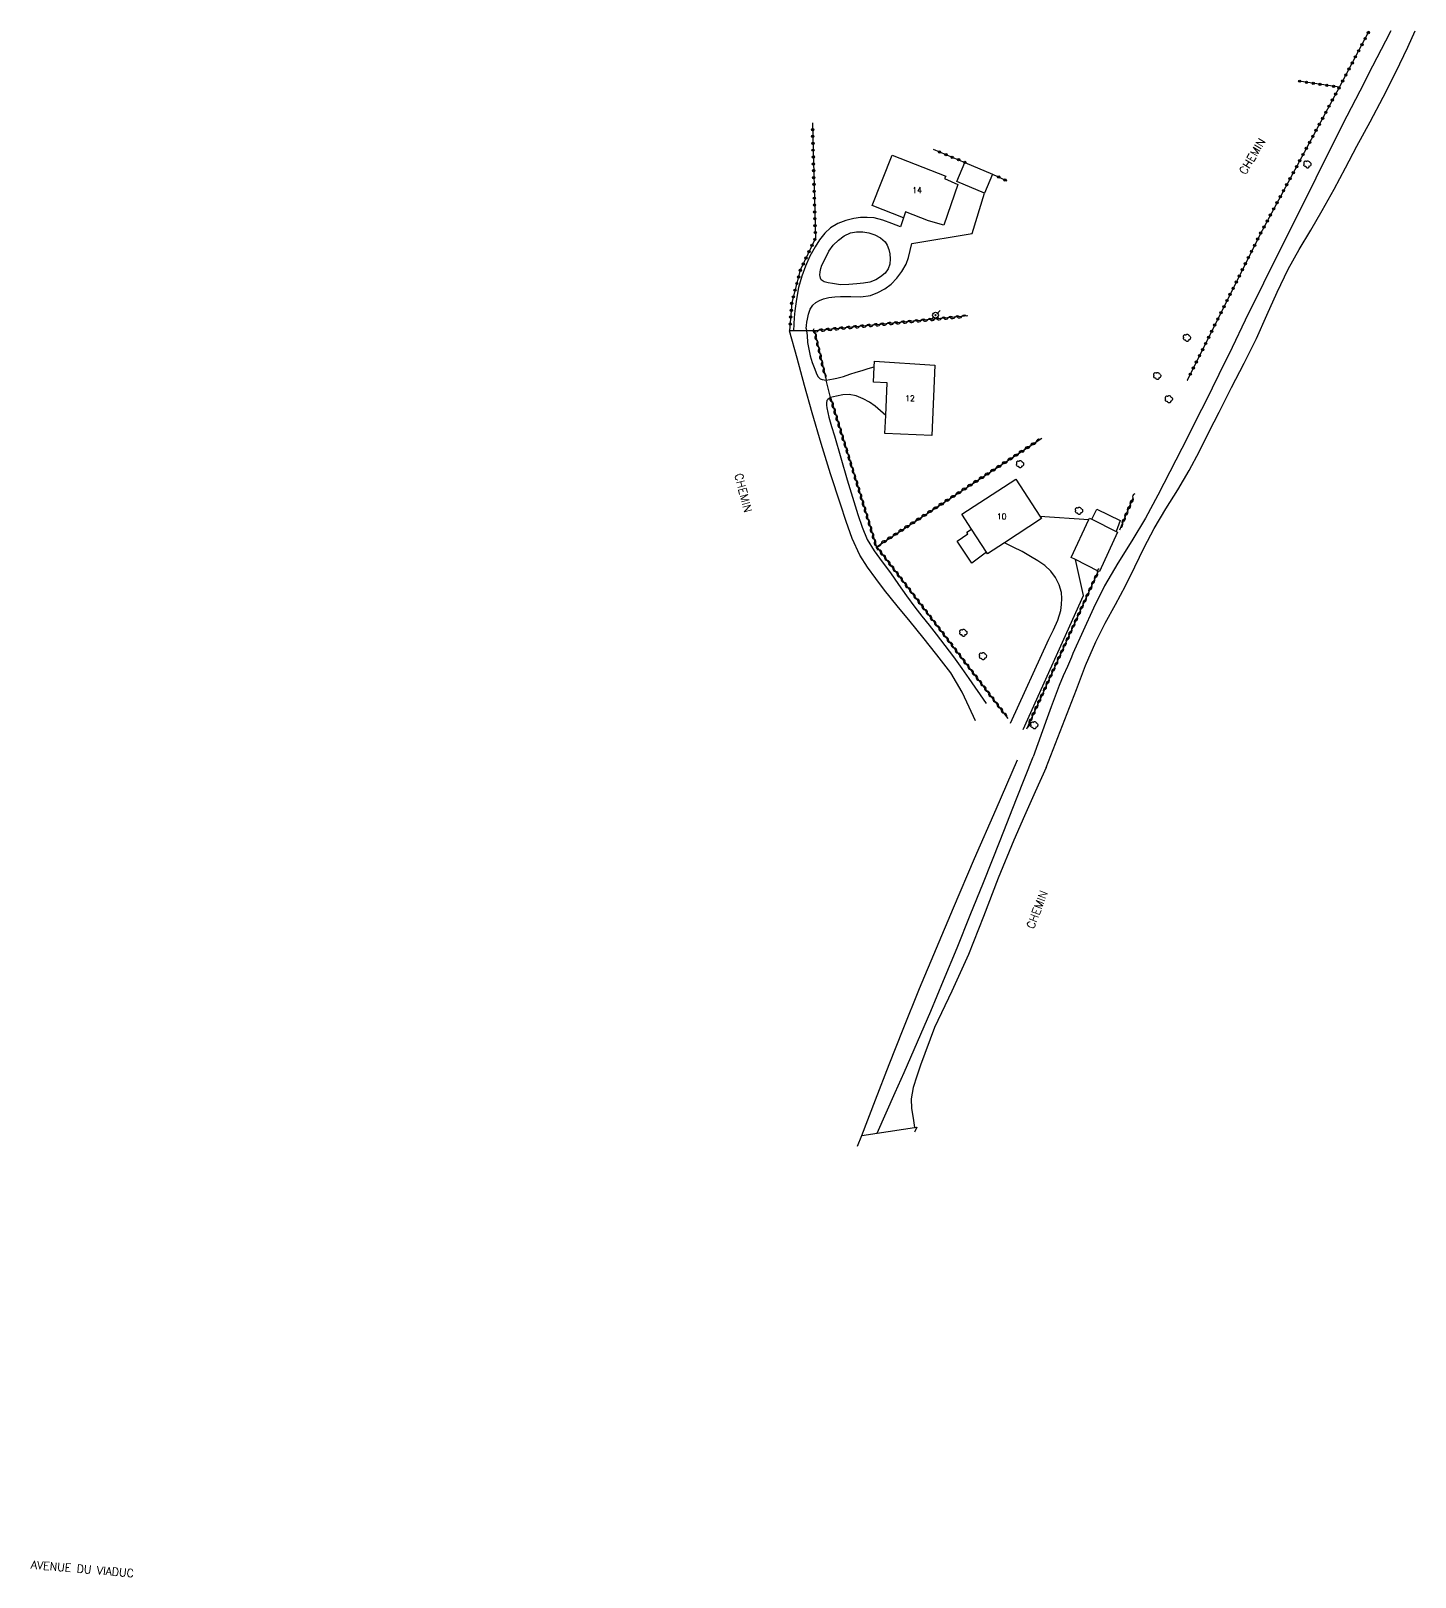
# Model space of a CAD drawing. Header units: millimetres. Extents: x 143000 to 143957, y 139149 to 140000.
# Drawn here: x 143007.1 to 143309.9, y 139661.9 to 140000 of the extents above; entities that cross this region are included whole.
import ezdxf
from ezdxf.enums import TextEntityAlignment as Align

# ---------------------------------------------------------------- set-up
doc = ezdxf.new("R2010")
doc.units = ezdxf.units.MM
doc.layers.get('0').update_dxf_attribs({"linetype": 'CONTINUOUS'})
for name, color, linetype in [('W0017', 7, 'CONTINUOUS'), ('W0071', 7, 'CONTINUOUS'), ('W0101', 7, 'CONTINUOUS'), ('W0104', 1, 'CONTINUOUS'), ('W0120', 7, 'CONTINUOUS'), ('W0211', 2, 'CONTINUOUS'), ('W0300', 7, 'CONTINUOUS'), ('W0310', 3, 'CONTINUOUS'), ('W0323', 7, 'CONTINUOUS'), ('W0330', 7, 'CONTINUOUS'), ('W0473', 7, 'CONTINUOUS'), ('W0989', 7, 'CONTINUOUS'), ('W0991', 7, 'CONTINUOUS')]:
    doc.layers.add(name, color=color, linetype=linetype)
doc.styles.get("Standard").update_dxf_attribs({"font": 'romans.shx', "width": 0.85})

# ---------------------------------------------------------------- blocks, each defined once
blk = doc.blocks.new('T473')
for p, q in [((-0.166667, 0.166667), (0.166667, -0.166667)), ((-0.166667, -0.166667), (0.166667, 0.166667)), ((0.500001, 0.500001), (1.000002, 1.000002)), ((-1.000002, -1.000002), (-0.500001, -0.500001))]:
    blk.add_line(p, q)
blk.add_ellipse((0, 0), major_axis=(0.471405, 0.471405), ratio=1, start_param=5.4977871438, end_param=11.780972451)
blk = doc.blocks.new('T300')
for p, q in [((-0.8, 0.51), (-0.86, 0.34)), ((-0.86, 0.34), (-0.86, 0.17)), ((-0.86, 0.17), (-0.74, 0.06)), ((-0.69, 0.63), (-0.8, 0.51)), ((-0.8, -0.06), (-0.74, 0.06)), ((-0.74, 0.06), (-0.69, 0.11)), ((-0.57, 0.69), (-0.69, 0.63)), ((-0.46, 0.69), (-0.57, 0.69)), ((-0.29, 0.63), (-0.46, 0.69)), ((-0.29, 0.63), (-0.17, 0.74)), ((-0.23, 0.57), (-0.29, 0.63)), ((-0.17, 0.74), (-0.06, 0.8)), ((-0.06, 0.8), (0.06, 0.8)), ((0.06, 0.8), (0.23, 0.74)), ((0.23, 0.74), (0.34, 0.63)), ((0.34, 0.63), (0.4, 0.51)), ((0.46, 0.46), (0.34, 0.46)), ((0.4, 0.51), (0.4, 0.46)), ((0.57, 0.4), (0.46, 0.46)), ((0.57, 0.4), (0.69, 0.29)), ((0.69, 0.29), (0.74, 0.17)), ((0.74, 0.06), (0.69, -0.17)), ((0.74, 0.17), (0.74, 0.06)), ((-0.8, -0.17), (-0.8, -0.06)), ((-0.8, -0.23), (-0.8, -0.17)), ((-0.74, -0.34), (-0.8, -0.23)), ((-0.69, -0.4), (-0.74, -0.34)), ((-0.51, -0.46), (-0.69, -0.4)), ((-0.4, -0.46), (-0.51, -0.46)), ((-0.4, -0.46), (-0.34, -0.46)), ((-0.34, -0.46), (-0.34, -0.4)), ((-0.34, -0.51), (-0.34, -0.46)), ((-0.29, -0.63), (-0.34, -0.51)), ((-0.17, -0.74), (-0.29, -0.63)), ((-0.06, -0.8), (-0.17, -0.74)), ((0.06, -0.8), (-0.06, -0.8)), ((0.17, -0.74), (0.06, -0.8)), ((0.23, -0.69), (0.17, -0.74)), ((0.29, -0.46), (0.23, -0.46)), ((0.29, -0.63), (0.23, -0.69)), ((0.46, -0.4), (0.29, -0.46)), ((0.34, -0.51), (0.29, -0.63)), ((0.34, -0.51), (0.34, -0.46)), ((0.57, -0.34), (0.46, -0.4)), ((0.63, -0.29), (0.57, -0.34)), ((0.69, -0.17), (0.63, -0.29))]:
    blk.add_line(p, q)
blk = doc.blocks.new('t323o')
at = {"color": 0, "linetype": 'Continuous'}
for radius in [0.25, 0.15]:
    blk.add_circle((0, 0), radius, dxfattribs=at)
blk = doc.blocks.new('t310o')
at = {"color": 0, "linetype": 'Continuous'}
for centre, start, end in [((-0.5, 0.38), 216.8699, 323.1304), ((0.5, -0.37), 36.8699, 143.1303)]:
    blk.add_arc(centre, 0.625, start, end, dxfattribs=at)

msp = doc.modelspace()

# ---------------------------------------------------------------- linework, layer by layer
at = {"layer": 'W0017'}
for points in [[(143176.73, 139934.91), (143176.8, 139935.6), (143176.86, 139936.29), (143176.97, 139936.96), (143177.23, 139938.07), (143177.6, 139939.16), (143178.18, 139940.06), (143178.84, 139940.62), (143179.64, 139941.07), (143180.46, 139941.42), (143181.68, 139941.73), (143182.95, 139941.85), (143184.23, 139941.93), (143186.44, 139941.95), (143188.66, 139941.87), (143190.77, 139942.16), (143192.37, 139942.78), (143193.9, 139943.63), (143195.28, 139944.66), (143196.55, 139945.94), (143197.65, 139947.42), (143198.53, 139949.01), (143199.06, 139950.47), (143199.42, 139952.01), (143199.79, 139953.54), (143213, 139955.7), (143215.67, 139964.5)], [(143197.97, 139959.12), (143197.32, 139957.18), (143195.4, 139957.92), (143193.49, 139958.65), (143191.53, 139959.11), (143190.07, 139959.21), (143188.6, 139959.17), (143187.15, 139958.99), (143185.35, 139958.55), (143183.59, 139957.89), (143182.02, 139956.96), (143180.74, 139955.76), (143179.64, 139954.32), (143178.65, 139952.81), (143177.49, 139950.76), (143176.52, 139948.59), (143175.73, 139946.36), (143175.04, 139943.89), (143174.55, 139941.35), (143174.21, 139938.79), (143174.08, 139937.34), (143174, 139935.88), (143173.93, 139934.42)], [(143181.05, 139923.65), (143181.84, 139923.79), (143182.64, 139923.92), (143183.43, 139924.08), (143184.85, 139924.46), (143186.26, 139924.92), (143187.66, 139925.37), (143188.97, 139925.77), (143190.28, 139926.17), (143191.59, 139926.58)], [(143194.09, 139915.92), (143192.94, 139916.93), (143191.79, 139917.93), (143190.55, 139918.8), (143189.13, 139919.58), (143187.62, 139920.21), (143186.08, 139920.54), (143184.73, 139920.46), (143183.36, 139920.17), (143181.98, 139919.87)], [(143227.78, 139893.93), (143238.49, 139893.17)], [(143221.38, 139848.66), (143229.79, 139867.02), (143230.77, 139869.07), (143231.74, 139871.13), (143232.39, 139873.25), (143232.57, 139874.56), (143232.64, 139875.89), (143232.52, 139877.19), (143232.03, 139878.86), (143231.22, 139880.46), (143230.2, 139881.89), (143228.89, 139883.1), (143227.36, 139884.11), (143225.79, 139885.07), (143223.92, 139886.14), (143221.99, 139887.12), (143220.06, 139888.1)], [(143224.12, 139847.23), (143237.34, 139876.52), (143235.6, 139884.41)]]:
    msp.add_lwpolyline(points, dxfattribs=at)
msp.add_lwpolyline([(143180.13, 139948.75), (143180.89, 139950.29), (143181.65, 139951.82), (143182.6, 139953.18), (143183.73, 139954.27), (143185.03, 139955.2), (143186.42, 139955.83), (143187.72, 139956.05), (143189.09, 139956.04), (143190.41, 139955.82), (143191.71, 139955.41), (143192.95, 139954.78), (143193.94, 139953.92), (143194.43, 139953.12), (143194.79, 139952.2), (143195.01, 139951.26), (143195.08, 139950.16), (143194.97, 139949.03), (143194.64, 139948.01), (143193.95, 139947.04), (143192.98, 139946.22), (143191.92, 139945.57), (143190.63, 139945.08), (143189.22, 139944.83), (143187.8, 139944.68), (143186.01, 139944.52), (143184.21, 139944.51), (143182.45, 139944.75), (143181.53, 139944.91), (143180.62, 139945.12), (143179.98, 139945.59), (143179.83, 139945.91), (143179.73, 139946.27), (143179.67, 139946.63), (143179.72, 139947.34), (143179.92, 139948.04)], close=True, dxfattribs=at)
at = {"layer": 'W0071'}
for points in [[(143229.2, 139838.95), (143230.73, 139842.89), (143232.26, 139846.84), (143233.79, 139850.78), (143235.79, 139856.02), (143237.8, 139861.25), (143240.01, 139866.39), (143242.1, 139870.51), (143244.32, 139874.56), (143246.52, 139878.64), (143248.6, 139882.84), (143250.65, 139887.07), (143252.81, 139891.23), (143255.32, 139895.48), (143257.95, 139899.67), (143260.48, 139903.92), (143262.72, 139908.12), (143264.86, 139912.38), (143266.99, 139916.63), (143269.75, 139922), (143272.5, 139927.37), (143275.17, 139932.77), (143277.48, 139937.82), (143279.72, 139942.89), (143282.13, 139947.89), (143284.54, 139952.21), (143287.08, 139956.47), (143289.58, 139960.76), (143292.14, 139965.41), (143294.66, 139970.09), (143297.16, 139974.78), (143300.03, 139980.15), (143302.89, 139985.53), (143305.66, 139990.95), (143308.26, 139996.46), (143309.87, 140000)], [(143304.59, 140000), (143303.42, 139997.75), (143300.58, 139992.29), (143297.75, 139986.82), (143294.94, 139981.33), (143291.54, 139974.57), (143288.16, 139967.79), (143284.79, 139961.01), (143280.76, 139952.92), (143276.74, 139944.84), (143272.73, 139936.74), (143269.83, 139930.8), (143266.94, 139924.85), (143264.01, 139918.92), (143262.3, 139915.52), (143260.58, 139912.12), (143258.85, 139908.73), (143256.25, 139903.62), (143253.62, 139898.52), (143250.89, 139893.48), (143247.92, 139888.53), (143244.86, 139883.64), (143241.97, 139878.66), (143239.53, 139873.79), (143237.25, 139868.83), (143235.01, 139863.85), (143234.74, 139863.04)], [(143213.74, 139849.12), (143212.36, 139852.16), (143210.84, 139855.45), (143208.3, 139859.63), (143205.3, 139863.57), (143202.23, 139867.44), (143199.45, 139870.89), (143196.61, 139874.29), (143193.86, 139877.75), (143191.95, 139880.24), (143190.08, 139882.77), (143188.41, 139885.41), (143186.76, 139889), (143185.44, 139892.77), (143184.18, 139896.56), (143181.99, 139903.16), (143179.97, 139909.81), (143178.02, 139916.49), (143176.34, 139922.46), (143174.71, 139928.44), (143173.08, 139934.42)], [(143176.73, 139934.91), (143176.88, 139933.4), (143177.02, 139931.89), (143177.25, 139930.41), (143177.59, 139928.93), (143178.02, 139927.47), (143178.58, 139926.07), (143178.89, 139925.26), (143179.24, 139924.46), (143179.77, 139923.91), (143180.17, 139923.78), (143180.61, 139923.72), (143181.05, 139923.65)], [(143181.98, 139919.87), (143181.7, 139919.65), (143181.42, 139919.43), (143181.21, 139919.18), (143181.11, 139918.7), (143181.17, 139918.14), (143181.25, 139917.58), (143181.63, 139915.52), (143182.27, 139913.5), (143182.92, 139911.48), (143184.26, 139906.67), (143185.64, 139901.87), (143187.13, 139897.1), (143188, 139894.29), (143188.92, 139891.5), (143190.06, 139888.82), (143191.58, 139886.3), (143193.33, 139883.89), (143195.11, 139881.5), (143196.88, 139878.98), (143198.67, 139876.48), (143200.49, 139874), (143202.01, 139872.03), (143203.56, 139870.08), (143205.09, 139868.12), (143207.01, 139865.63), (143208.92, 139863.13), (143210.76, 139860.58), (143212.27, 139858.41), (143212.27, 139858.41), (143212.27, 139858.41), (143216.03, 139852.94)], [(143234.74, 139863.04), (143233.82, 139861), (143232.9, 139858.96), (143232.03, 139856.9), (143231.12, 139854.55), (143230.27, 139852.19), (143229.42, 139849.82), (143228.38, 139846.97), (143227.34, 139844.11), (143226.31, 139841.25)], [(143192.22, 139759.01), (143194.2, 139763.43), (143196.18, 139767.86), (143198.14, 139772.29), (143201.05, 139778.97), (143203.93, 139785.67), (143206.76, 139792.38), (143209.7, 139799.51), (143212.59, 139806.66), (143215.46, 139813.81), (143219.1, 139822.95), (143222.7, 139832.1), (143226.31, 139841.25)], [(143229.2, 139838.95), (143226.81, 139833.66), (143224.42, 139828.37), (143222.09, 139823.06), (143218.72, 139814.76), (143215.49, 139806.39), (143212.18, 139798.07), (143208.52, 139790.05), (143204.79, 139782.07), (143201.68, 139773.87), (143200.87, 139771.43), (143200.11, 139768.96), (143199.69, 139766.47), (143199.76, 139764.39), (143200.06, 139762.3), (143200.36, 139760.2)]]:
    msp.add_lwpolyline(points, dxfattribs=at)
at = {"layer": 'W0101'}
for points in [[(143191.15, 139961.81), (143195.51, 139972.84), (143207.22, 139968.22), (143206.96, 139967.72), (143209.87, 139966.41), (143206.77, 139957.52), (143203.48, 139958.45), (143198.43, 139960.44), (143197.97, 139959.12)], [(143193.92, 139912), (143194.09, 139915.92), (143194.41, 139923.02), (143191.44, 139923.23), (143191.59, 139926.58), (143191.64, 139927.8), (143204.84, 139926.9), (143204.15, 139911.54)], [(143222.54, 139902), (143227.78, 139893.93), (143228.15, 139893.36), (143220.06, 139888.1), (143216.34, 139885.68), (143216.11, 139886.04), (143212.83, 139891.08), (143210.72, 139894.32)]]:
    msp.add_lwpolyline(points, close=True, dxfattribs=at)
at = {"layer": 'W0104'}
for points in [[(143211.41, 139971.24), (143217.45, 139968.66), (143215.67, 139964.5), (143209.63, 139967.08)], [(143234.68, 139884.86), (143238.49, 139893.17), (143238.64, 139893.49), (143239.18, 139893.22), (143244.46, 139890.58), (143244.8, 139890.41), (143240.85, 139881.78), (143240.59, 139881.91), (143235.6, 139884.41)]]:
    msp.add_lwpolyline(points, close=True, dxfattribs=at)
for points in [[(143239.18, 139893.22), (143240.24, 139895.43), (143245.37, 139892.98), (143244.46, 139890.58)], [(143216.11, 139886.04), (143212.95, 139883.64), (143209.74, 139888.46), (143212.08, 139890.02), (143211.82, 139890.41), (143212.83, 139891.08)]]:
    msp.add_lwpolyline(points, dxfattribs=at)
at = {"layer": 'W0120'}
for points in [[(143188.85, 139758.51), (143192.22, 139759.01), (143200.36, 139760.2), (143200.87, 139760.28), (143200.5, 139759.47), (143200.38, 139759.19)], [(143187.91, 139756.14), (143187.91, 139756.14), (143187.91, 139756.14), (143188.85, 139758.51)]]:
    msp.add_lwpolyline(points, dxfattribs=at)
at = {"layer": 'W0211'}
msp.add_lwpolyline([(143188.85, 139758.51), (143191.85, 139766.27), (143194.85, 139774.02), (143197.9, 139781.76), (143201.51, 139790.61), (143205.19, 139799.44), (143208.91, 139808.26), (143213.54, 139819.06), (143218.23, 139829.84), (143222.93, 139840.62)], dxfattribs=at)
at = {"layer": 'W0310'}
for points in [[(143212.03, 139937.67), (143178.48, 139934.42), (143181.05, 139923.65)], [(143181.98, 139919.87), (143191.99, 139887.4), (143192.05, 139887.21), (143228.24, 139910.95)], [(143245.26, 139890.93), (143248.21, 139897.89)], [(143220.88, 139849.64), (143191.99, 139887.4)], [(143240.59, 139881.91), (143224.85, 139847.32)]]:
    msp.add_lwpolyline(points, dxfattribs=at)
at = {"layer": 'W0323'}
for points in [[(143293.31, 139987.71), (143299.86, 140000)], [(143260.05, 139923.66), (143260.06, 139923.63), (143275.95, 139955.52), (143293.31, 139987.71), (143284.43, 139989.04)], [(143178.06, 139979.9), (143178.7, 139954.69), (143175.41, 139947.67), (143173.56, 139940.62), (143173.08, 139934.42)], [(143204.47, 139974.11), (143211.41, 139971.24)], [(143217.45, 139968.66), (143220.57, 139967.24)]]:
    msp.add_lwpolyline(points, dxfattribs=at)
at = {"layer": 'W0330'}
for points in [[(143178.48, 139934.42), (143173.93, 139934.42), (143173.08, 139934.42)], [(143181.98, 139919.87), (143181.05, 139923.65)]]:
    msp.add_lwpolyline(points, dxfattribs=at)

# ---------------------------------------------------------------- block references
at = {"layer": 'W0300', "rotation": 359.9999899820874}
for p in [(143286.36, 139970.81), (143260.02, 139932.87), (143253.51, 139924.55), (143256.05, 139919.45), (143223.52, 139905.25), (143236.41, 139895.05), (143211.12, 139868.38), (143215.4, 139863.27), (143226.63, 139848.17)]:
    msp.add_blockref('T300', p, dxfattribs=at)
at = {"layer": 'W0310'}
for p, rotation in [((143191.36, 139935.67), 185.5334428654762), ((143192.85, 139935.81), 185.5334428654762), ((143194.34, 139935.96), 185.5334428654762), ((143195.83, 139936.1), 185.5334428654762), ((143197.33, 139936.25), 185.5334428654762), ((143198.82, 139936.39), 185.5334428654762), ((143200.31, 139936.53), 185.5334428654762), ((143201.81, 139936.68), 185.5334428654762), ((143203.3, 139936.82), 185.5334428654762), ((143204.79, 139936.97), 185.5334428654762), ((143206.29, 139937.11), 185.5334428654762), ((143207.78, 139937.26), 185.5334428654762), ((143209.27, 139937.4), 185.5334428654762), ((143210.76, 139937.55), 185.5334428654762), ((143178.61, 139933.87), 283.4071277899396), ((143179.41, 139934.51), 185.5334428654762), ((143178.96, 139932.41), 283.4071277899396), ((143180.9, 139934.65), 185.5334428654762), ((143182.4, 139934.8), 185.5334428654762), ((143183.89, 139934.94), 185.5334428654762), ((143185.38, 139935.09), 185.5334428654762), ((143186.88, 139935.23), 185.5334428654762), ((143188.37, 139935.38), 185.5334428654762), ((143189.86, 139935.52), 185.5334428654762), ((143179.31, 139930.95), 283.4071277899396), ((143179.66, 139929.49), 283.4071277899396), ((143180, 139928.03), 283.4071277899396), ((143180.35, 139926.57), 283.4071277899396), ((143180.7, 139925.11), 283.4071277899396), ((143182.26, 139918.96), 287.127895452163), ((143182.71, 139917.53), 287.127895452163), ((143183.15, 139916.09), 287.127895452163), ((143183.59, 139914.66), 287.127895452163), ((143184.03, 139913.23), 287.127895452163), ((143184.47, 139911.79), 287.127895452163), ((143184.91, 139910.36), 287.127895452163), ((143185.36, 139908.92), 287.127895452163), ((143224.48, 139908.48), 33.25661107552461), ((143225.73, 139909.3), 33.25661107552461), ((143226.99, 139910.13), 33.25661107552461), ((143185.8, 139907.49), 287.127895452163), ((143186.24, 139906.06), 287.127895452163), ((143186.68, 139904.62), 287.127895452163), ((143219.46, 139905.19), 33.25661107552461), ((143220.71, 139906.01), 33.25661107552461), ((143221.97, 139906.83), 33.25661107552461), ((143223.22, 139907.66), 33.25661107552461), ((143187.12, 139903.19), 287.127895452163), ((143187.57, 139901.76), 287.127895452163), ((143214.44, 139901.9), 33.25661107552461), ((143215.7, 139902.72), 33.25661107552461), ((143216.95, 139903.54), 33.25661107552461), ((143218.21, 139904.37), 33.25661107552461), ((143188.01, 139900.32), 287.127895452163), ((143188.45, 139898.89), 287.127895452163), ((143209.43, 139898.61), 33.25661107552461), ((143210.68, 139899.43), 33.25661107552461), ((143211.93, 139900.25), 33.25661107552461), ((143213.19, 139901.08), 33.25661107552461), ((143248.18, 139897.84), 67.07514981315002), ((143188.89, 139897.46), 287.127895452163), ((143189.33, 139896.02), 287.127895452163), ((143189.77, 139894.59), 287.127895452163), ((143204.41, 139895.32), 33.25661107552461), ((143205.66, 139896.14), 33.25661107552461), ((143206.92, 139896.96), 33.25661107552461), ((143208.17, 139897.79), 33.25661107552461), ((143247.01, 139895.08), 67.07514981315002), ((143247.6, 139896.46), 67.07514981315002), ((143190.22, 139893.16), 287.127895452163), ((143190.66, 139891.72), 287.127895452163), ((143198.14, 139891.21), 33.25661107552461), ((143199.39, 139892.03), 33.25661107552461), ((143200.64, 139892.85), 33.25661107552461), ((143201.9, 139893.67), 33.25661107552461), ((143203.15, 139894.5), 33.25661107552461), ((143245.85, 139892.32), 67.07514981315002), ((143246.43, 139893.7), 67.07514981315002), ((143191.1, 139890.29), 287.127895452163), ((143191.54, 139888.86), 287.127895452163), ((143193.12, 139887.92), 33.25661107552461), ((143194.37, 139888.74), 33.25661107552461), ((143195.63, 139889.56), 33.25661107552461), ((143196.88, 139890.38), 33.25661107552461), ((143191.98, 139887.42), 287.127895452163), ((143192.62, 139886.57), 127.4204493470636), ((143193.53, 139885.38), 127.4204493470636), ((143194.45, 139884.19), 127.4204493470636), ((143195.36, 139883), 127.4204493470636), ((143196.27, 139881.81), 127.4204493470636), ((143240.38, 139881.46), 245.5398855349408), ((143197.18, 139880.61), 127.4204493470636), ((143198.09, 139879.42), 127.4204493470636), ((143199, 139878.23), 127.4204493470636), ((143239.14, 139878.73), 245.5398855349408), ((143239.76, 139880.09), 245.5398855349408), ((143199.91, 139877.04), 127.4204493470636), ((143200.83, 139875.85), 127.4204493470636), ((143201.74, 139874.66), 127.4204493470636), ((143237.28, 139874.63), 245.5398855349408), ((143237.9, 139876), 245.5398855349408), ((143238.52, 139877.36), 245.5398855349408), ((143202.65, 139873.47), 127.4204493470636), ((143203.56, 139872.28), 127.4204493470636), ((143204.47, 139871.08), 127.4204493470636), ((143236.03, 139871.9), 245.5398855349408), ((143236.65, 139873.26), 245.5398855349408), ((143205.38, 139869.89), 127.4204493470636), ((143206.3, 139868.7), 127.4204493470636), ((143207.21, 139867.51), 127.4204493470636), ((143234.17, 139867.8), 245.5398855349408), ((143234.79, 139869.17), 245.5398855349408), ((143235.41, 139870.53), 245.5398855349408), ((143208.12, 139866.32), 127.4204493470636), ((143209.03, 139865.13), 127.4204493470636), ((143232.93, 139865.07), 245.5398855349408), ((143233.55, 139866.44), 245.5398855349408), ((143209.94, 139863.94), 127.4204493470636), ((143210.85, 139862.75), 127.4204493470636), ((143211.76, 139861.55), 127.4204493470636), ((143231.07, 139860.98), 245.5398855349408), ((143231.69, 139862.34), 245.5398855349408), ((143232.31, 139863.71), 245.5398855349408), ((143212.68, 139860.36), 127.4204493470636), ((143213.59, 139859.17), 127.4204493470636), ((143214.5, 139857.98), 127.4204493470636), ((143229.82, 139858.25), 245.5398855349408), ((143230.44, 139859.61), 245.5398855349408), ((143215.41, 139856.79), 127.4204493470636), ((143216.32, 139855.6), 127.4204493470636), ((143217.23, 139854.41), 127.4204493470636), ((143227.96, 139854.15), 245.5398855349408), ((143228.58, 139855.51), 245.5398855349408), ((143229.2, 139856.88), 245.5398855349408), ((143218.14, 139853.21), 127.4204493470636), ((143219.06, 139852.02), 127.4204493470636), ((143219.97, 139850.83), 127.4204493470636), ((143226.72, 139851.42), 245.5398855349408), ((143227.34, 139852.78), 245.5398855349408), ((143225.48, 139848.69), 245.5398855349408), ((143226.1, 139850.05), 245.5398855349408)]:
    msp.add_blockref('t310o', p, dxfattribs=dict(at, rotation=rotation))
at = {"layer": 'W0323'}
for p, rotation in [((143298.25, 139996.98), 61.94349256614959), ((143298.95, 139998.3), 61.94349256614959), ((143299.66, 139999.62), 61.94349256614959), ((143296.83, 139994.33), 61.94349256614959), ((143297.54, 139995.65), 61.94349256614959), ((143294.72, 139990.36), 61.94349256614959), ((143295.42, 139991.68), 61.94349256614959), ((143296.13, 139993), 61.94349256614959), ((143284.64, 139989.01), 171.455608265874), ((143286.12, 139988.79), 171.455608265874), ((143287.6, 139988.57), 171.455608265874), ((143289.09, 139988.34), 171.455608265874), ((143290.57, 139988.12), 171.455608265874), ((143292.05, 139987.9), 171.455608265874), ((143293.2, 139987.51), 61.65987634530866), ((143294.01, 139989.03), 61.94349256614959), ((143291.06, 139983.55), 61.65987634530866), ((143291.77, 139984.87), 61.65987634530866), ((143292.48, 139986.19), 61.65987634530866), ((143288.92, 139979.58), 61.65987634530866), ((143289.64, 139980.9), 61.65987634530866), ((143290.35, 139982.22), 61.65987634530866), ((143178.1, 139978.43), 271.4539430602841), ((143178.14, 139976.93), 271.4539430602841), ((143287.5, 139976.94), 61.65987634530866), ((143288.21, 139978.26), 61.65987634530866), ((143178.17, 139975.43), 271.4539430602841), ((143178.21, 139973.93), 271.4539430602841), ((143205.86, 139973.54), 337.5517032865797), ((143207.25, 139972.97), 337.5517032865797), ((143285.36, 139972.98), 61.65987634530866), ((143286.08, 139974.3), 61.65987634530866), ((143286.79, 139975.62), 61.65987634530866), ((143178.25, 139972.43), 271.4539430602841), ((143178.29, 139970.93), 271.4539430602841), ((143208.63, 139972.39), 337.5517032865797), ((143210.02, 139971.82), 337.5517032865797), ((143211.4, 139971.25), 337.5517032865797), ((143283.94, 139970.34), 61.65987634530866), ((143284.65, 139971.66), 61.65987634530866), ((143178.33, 139969.43), 271.4539430602841), ((143178.36, 139967.93), 271.4539430602841), ((143178.4, 139966.43), 271.4539430602841), ((143218.82, 139968.04), 335.4674729746358), ((143220.18, 139967.41), 335.4674729746358), ((143281.8, 139966.38), 61.65987634530866), ((143282.52, 139967.7), 61.65987634530866), ((143283.23, 139969.02), 61.65987634530866), ((143178.44, 139964.93), 271.4539430602841), ((143178.48, 139963.43), 271.4539430602841), ((143280.38, 139963.74), 61.65987634530866), ((143281.09, 139965.06), 61.65987634530866), ((143178.52, 139961.93), 271.4539430602841), ((143178.56, 139960.43), 271.4539430602841), ((143278.24, 139959.78), 61.65987634530866), ((143278.96, 139961.1), 61.65987634530866), ((143279.67, 139962.42), 61.65987634530866), ((143178.59, 139958.93), 271.4539430602841), ((143178.63, 139957.43), 271.4539430602841), ((143178.67, 139955.93), 271.4539430602841), ((143276.82, 139957.14), 61.65987634530866), ((143277.53, 139958.46), 61.65987634530866), ((143177.96, 139953.1), 244.9090014146335), ((143178.59, 139954.46), 244.9090014146335), ((143274.76, 139953.14), 63.51549612585891), ((143275.43, 139954.48), 63.51549612585891), ((143276.11, 139955.82), 61.65987634530866), ((143176.68, 139950.38), 244.9090014146335), ((143177.32, 139951.74), 244.9090014146335), ((143272.75, 139949.11), 63.51549612585891), ((143273.42, 139950.46), 63.51549612585891), ((143274.09, 139951.8), 63.51549612585891), ((143175.03, 139946.22), 255.2676435355127), ((143175.41, 139947.67), 255.2676435355127), ((143176.05, 139949.03), 244.9090014146335), ((143271.42, 139946.43), 63.51549612585891), ((143272.08, 139947.77), 63.51549612585891), ((143174.27, 139943.32), 255.2676435355127), ((143174.65, 139944.77), 255.2676435355127), ((143269.41, 139942.4), 63.51549612585891), ((143270.08, 139943.74), 63.51549612585891), ((143270.75, 139945.08), 63.51549612585891), ((143173.54, 139940.41), 265.5815048224477), ((143173.89, 139941.86), 255.2676435355127), ((143268.07, 139939.71), 63.51549612585891), ((143268.74, 139941.06), 63.51549612585891), ((143173.2, 139935.92), 265.5815048224477), ((143173.31, 139937.42), 265.5815048224477), ((143173.43, 139938.91), 265.5815048224477), ((143266.06, 139935.69), 63.51549612585891), ((143266.73, 139937.03), 63.51549612585891), ((143267.4, 139938.37), 63.51549612585891), ((143264.73, 139933), 63.51549612585891), ((143265.39, 139934.34), 63.51549612585891), ((143262.72, 139928.97), 63.51549612585891), ((143263.39, 139930.32), 63.51549612585891), ((143264.06, 139931.66), 63.51549612585891), ((143261.38, 139926.29), 63.51549612585891), ((143262.05, 139927.63), 63.51549612585891), ((143260.71, 139924.95), 63.51549612585891)]:
    msp.add_blockref('t323o', p, dxfattribs=dict(at, rotation=rotation))
at = {"layer": 'W0473', "rotation": 359.9999899820874}
msp.add_blockref('T473', (143204.98, 139937.85), dxfattribs=at)

# ---------------------------------------------------------------- texts
at = {"layer": 'W0989'}
for s, rotation, p in [('CHEMIN', 59.0078, (143272.76, 139968.41)), ('CHEMIN', 284.3609, (143161.02, 139903.01)), ('CHEMIN', 69.104, (143226.45, 139803.48)), ('AVENUE DU VIADUC', 355.1229, (143007.07, 139663.8))]:
    msp.add_text(s, height=1.75, rotation=rotation, dxfattribs=at).set_placement(p)
at = {"layer": 'W0991'}
for s, p in [('14', (143200.96, 139965.18)), ('12', (143199.39, 139919.67)), ('10', (143219.44, 139893.84))]:
    msp.add_text(s, height=1.25, dxfattribs=at).set_placement(p, align=Align.MIDDLE_CENTER)

doc.saveas('drawing.dxf')
